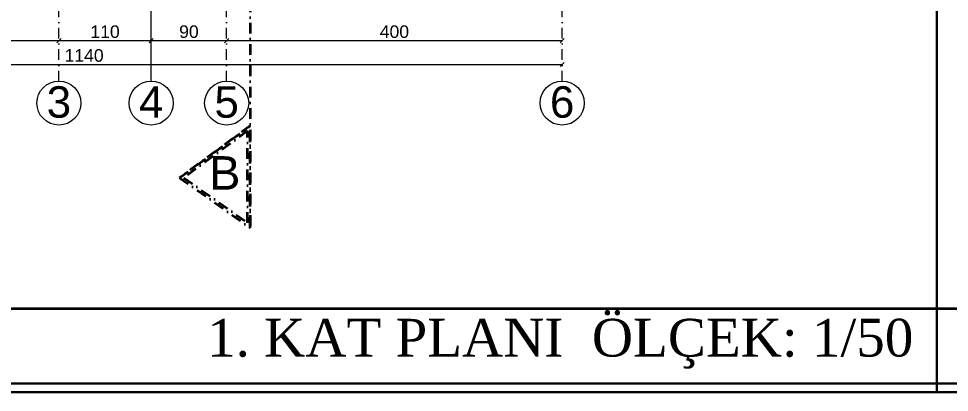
# Model space of a CAD drawing. Header units: millimetres. Extents: x 708 to 46452, y -4963 to 3960.
# Drawn here: x 15655 to 16765, y 1328 to 1774 of the extents above; entities that cross this region are included whole.
import ezdxf

# ---------------------------------------------------------------- set-up
doc = ezdxf.new("R2010")
doc.units = ezdxf.units.MM
for name, pattern in [('ACAD_ISO10W100', [18, 12, -3, 0, -3]), ('DASHDOT', [25.4, 12.7, -6.35, 0, -6.35]), ('DUZ', [0])]:
    doc.linetypes.add(name, pattern=pattern)
for name, color, linetype, lineweight in [('00_IC_OLCU', 139, 'Continuous', 20), ('AKS', 153, 'ACAD_ISO10W100', 20), ('aks ve noktalılar', 129, 'DASHDOT', 13), ('görünüş1', 251, 'Continuous', 35), ('kesit çizgisi', 4, 'DASHDOT', 35), ('ROL_DIK', 150, 'Continuous', 0), ('Çerçeve', 8, 'Continuous', 30), ('ölçü yatay', 150, 'DUZ', 18)]:
    doc.layers.add(name, color=color, linetype=linetype, lineweight=lineweight)
doc.styles.add('arial_1_18', font='arial.ttf', dxfattribs={"height": 0.2})
doc.styles.add('GENERATED_STYLE_2', font='times.ttf')
doc.styles.add('mimari altlik$0$194_PTB_WET_B1$0$Standard', font='arial.ttf')
doc.styles.get("Standard").update_dxf_attribs({"font": 'arial.ttf'})
doc.dimstyles.new('ALP_OLCU', dxfattribs={"dimscale": 0, "dimtxt": 15, "dimasz": 5, "dimexe": 0.18, "dimexo": 0.06, "dimgap": 3, "dimtad": 1, "dimdec": 0, "dimrnd": 0.1, "dimzin": 9, "dimdsep": 46, "dimtxsty": 'Standard', "dimblk": 'OBLIQUE', "dimcen": 0, "dimse1": 1, "dimse2": 1, "dimclrd": 256, "dimclre": 256, "dimclrt": 53, "dimadec": 0, "dimazin": 0, "dimtfac": 1, "dimtdec": 0, "dimtix": 1, "dimtmove": 1, "dimatfit": 3, "dimldrblk": 'ARCHTICK', "dimfxl": 0.18, "dimtolj": 1, "dimlwd": -1, "dimarcsym": 0})

# ---------------------------------------------------------------- blocks, each defined once
blk = doc.blocks.new('_Oblique')
at = {"color": 0, "linetype": 'ByBlock', "lineweight": -2}
blk.add_line((-0.5, -0.5), (0.5, 0.5), dxfattribs=at)
blk = doc.blocks.new('*D719')
at = {"layer": '00_IC_OLCU', "transparency": 16777216}
blk.add_line((15162.8, 1719), (16302.8, 1719), dxfattribs=at)
at = {"layer": 'Defpoints', "color": 0, "transparency": 16777216}
for p in [(16302.8, 2133.3), (15162.8, 2048.3), (16302.8, 1719)]:
    blk.add_point(p, dxfattribs=at)
at = {"layer": '00_IC_OLCU', "transparency": 16777216, "xscale": 5, "yscale": 5, "zscale": 5, "rotation": 180}
blk.add_blockref('_Oblique', (15162.8, 1719), dxfattribs=at)
at = {"layer": '00_IC_OLCU', "transparency": 16777216, "xscale": 5, "yscale": 5, "zscale": 5}
blk.add_blockref('_Oblique', (16302.8, 1719), dxfattribs=at)
at = {"layer": '00_IC_OLCU', "color": 53, "transparency": 16777216, "insert": (15732.8, 1729.7), "char_height": 15, "attachment_point": 5}
blk.add_mtext('\\A1;1140', dxfattribs=at)
blk = doc.blocks.new('_ArchTick')
at = {"color": 0, "linetype": 'ByBlock', "const_width": 0.15}
blk.add_lwpolyline([(-0.5, -0.5), (0.5, 0.5)], dxfattribs=at)
blk = doc.blocks.new('*D722')
at = {"layer": '00_IC_OLCU', "transparency": 16777216}
blk.add_line((15452.8, 1747.5), (15702.8, 1747.5), dxfattribs=at)
at = {"layer": 'Defpoints', "color": 0, "transparency": 16777216}
for p in [(15452.8, 1747.5), (15702.8, 1747.5), (15702.8, 1747.5)]:
    blk.add_point(p, dxfattribs=at)
at = {"layer": '00_IC_OLCU', "transparency": 16777216, "xscale": 5, "yscale": 5, "zscale": 5, "rotation": 180}
blk.add_blockref('_Oblique', (15452.8, 1747.5), dxfattribs=at)
at = {"layer": '00_IC_OLCU', "transparency": 16777216, "xscale": 5, "yscale": 5, "zscale": 5}
blk.add_blockref('_Oblique', (15702.8, 1747.5), dxfattribs=at)
at = {"layer": '00_IC_OLCU', "color": 53, "transparency": 16777216, "insert": (15577.8, 1758.1), "char_height": 15, "attachment_point": 5}
blk.add_mtext('\\A1;250', dxfattribs=at)
blk = doc.blocks.new('*D723')
at = {"layer": '00_IC_OLCU', "transparency": 16777216}
blk.add_line((15702.8, 1747.5), (15812.8, 1747.5), dxfattribs=at)
at = {"layer": 'Defpoints', "color": 0, "transparency": 16777216}
for p in [(15702.8, 1747.5), (15812.8, 1747.5), (15812.8, 1719)]:
    blk.add_point(p, dxfattribs=at)
at = {"layer": '00_IC_OLCU', "transparency": 16777216, "xscale": 5, "yscale": 5, "zscale": 5, "rotation": 180}
blk.add_blockref('_Oblique', (15702.8, 1747.5), dxfattribs=at)
at = {"layer": '00_IC_OLCU', "transparency": 16777216, "xscale": 5, "yscale": 5, "zscale": 5}
blk.add_blockref('_Oblique', (15812.8, 1747.5), dxfattribs=at)
at = {"layer": '00_IC_OLCU', "color": 53, "transparency": 16777216, "insert": (15757.8, 1758.1), "char_height": 15, "attachment_point": 5}
blk.add_mtext('\\A1;110', dxfattribs=at)
blk = doc.blocks.new('*D724')
at = {"layer": '00_IC_OLCU', "transparency": 16777216}
blk.add_line((15812.8, 1747.5), (15902.8, 1747.5), dxfattribs=at)
at = {"layer": 'Defpoints', "color": 0, "transparency": 16777216}
for p in [(15902.8, 1747.5), (15902.8, 1747.5), (15812.8, 1719)]:
    blk.add_point(p, dxfattribs=at)
at = {"layer": '00_IC_OLCU', "transparency": 16777216, "xscale": 5, "yscale": 5, "zscale": 5, "rotation": 180}
blk.add_blockref('_Oblique', (15812.8, 1747.5), dxfattribs=at)
at = {"layer": '00_IC_OLCU', "transparency": 16777216, "xscale": 5, "yscale": 5, "zscale": 5}
blk.add_blockref('_Oblique', (15902.8, 1747.5), dxfattribs=at)
at = {"layer": '00_IC_OLCU', "color": 53, "transparency": 16777216, "insert": (15857.8, 1758.1), "char_height": 15, "attachment_point": 5}
blk.add_mtext('\\A1;90', dxfattribs=at)
blk = doc.blocks.new('*D725')
at = {"layer": '00_IC_OLCU', "transparency": 16777216}
blk.add_line((15902.8, 1747.5), (16302.8, 1747.5), dxfattribs=at)
at = {"layer": 'Defpoints', "color": 0, "transparency": 16777216}
for p in [(15902.8, 1747.5), (16302.8, 1747.5), (16302.8, 1747.5)]:
    blk.add_point(p, dxfattribs=at)
at = {"layer": '00_IC_OLCU', "transparency": 16777216, "xscale": 5, "yscale": 5, "zscale": 5, "rotation": 180}
blk.add_blockref('_Oblique', (15902.8, 1747.5), dxfattribs=at)
at = {"layer": '00_IC_OLCU', "transparency": 16777216, "xscale": 5, "yscale": 5, "zscale": 5}
blk.add_blockref('_Oblique', (16302.8, 1747.5), dxfattribs=at)
at = {"layer": '00_IC_OLCU', "color": 53, "transparency": 16777216, "insert": (16102.8, 1758.1), "char_height": 15, "attachment_point": 5}
blk.add_mtext('\\A1;400', dxfattribs=at)
blk = doc.blocks.new('RERG')
at = {"layer": '00_IC_OLCU'}
for base, p1, p2, picture, middle in [((16302.8, 1719), (15162.8, 2048.3), (16302.8, 2133.3), '*D719', (15732.8, 1729.7)), ((15702.8, 1747.5), (15452.8, 1747.5), (15702.8, 1747.5), '*D722', (15577.8, 1758.1)), ((15812.8, 1747.5), (15702.8, 1747.5), (15812.8, 1719), '*D723', (15757.8, 1758.1)), ((15902.8, 1747.5), (15812.8, 1719), (15902.8, 1747.5), '*D724', (15857.8, 1758.1)), ((16302.8, 1747.5), (15902.8, 1747.5), (16302.8, 1747.5), '*D725', (16102.8, 1758.1))]:
    dim = blk.add_linear_dim(base=base, p1=p1, p2=p2, dimstyle='ALP_OLCU', override={"dimscale": 1}, dxfattribs=at)
    dim.commit()
    dim.dimension.update_dxf_attribs({"geometry": picture, "text_midpoint": middle})

msp = doc.modelspace()

# ---------------------------------------------------------------- linework, layer by layer
at = {"layer": '00_IC_OLCU'}
msp.add_lwpolyline([(15812.776, 1698.934), (15812.776, 3688.783)], dxfattribs=at)
at = {"layer": 'AKS', "color": 30, "linetype": 'Continuous', "lineweight": 5}
for centre in [(15702.776, 1672.97), (15812.776, 1672.97), (15902.776, 1672.97), (16302.776, 1672.97)]:
    msp.add_circle(centre, 26.25, dxfattribs=at)
at = {"layer": 'aks ve noktalılar'}
for points in [[(15702.776, 1698.934), (15702.776, 3688.783)], [(15902.776, 1698.934), (15902.776, 3688.783)], [(16302.776, 1698.934), (16302.776, 3688.783)]]:
    msp.add_lwpolyline(points, dxfattribs=at)
at = {"layer": 'görünüş1'}
msp.add_line((10275.445, 1427.974), (34041.726, 1427.974), dxfattribs=at)
at = {"layer": 'kesit çizgisi', "lineweight": 35}
for p, q in [((15930.811, 3757.723), (15930.811, 1524.286)), ((15846.64, 1583.897), (15930.811, 1645.772))]:
    msp.add_line(p, q, dxfattribs=at)
msp.add_lwpolyline([(15930.811, 1524.286), (15930.811, 1645.772), (15846.64, 1583.897), (15930.811, 1524.286)], dxfattribs=at)
msp.add_lwpolyline([(15927.811, 1530.087), (15927.811, 1639.843), (15851.767, 1583.942)], close=True, dxfattribs=at)
at = {"layer": 'Çerçeve'}
for p, q in [((16749.584, 1328.081), (16749.584, 3958.843)), ((3680.496, 1338.558), (20864.937, 1338.558)), ((6228.153, 1327.81), (20864.937, 1328.367))]:
    msp.add_line(p, q, dxfattribs=at)

# ---------------------------------------------------------------- block references
at = {"layer": 'ölçü yatay'}
msp.add_blockref('RERG', (0, 0), dxfattribs=at)

# ---------------------------------------------------------------- texts
at = {"layer": 'AKS', "color": 30, "linetype": 'Continuous', "lineweight": 5, "style": 'arial_1_18'}
for s, p in [('3', (15688.209, 1655.528)), ('4', (15798.209, 1655.528)), ('5', (15888.209, 1655.528)), ('6', (16288.209, 1655.528))]:
    msp.add_text(s, height=37.5, dxfattribs=at).set_placement(p)
at = {"layer": 'kesit çizgisi', "lineweight": 35, "insert": (15919.249, 1609.644), "char_height": 40, "attachment_point": 3, "style": 'mimari altlik$0$194_PTB_WET_B1$0$Standard'}
msp.add_mtext_dynamic_manual_height_columns('B', width=458.16563, gutter_width=200, heights=[0], dxfattribs=at)
at = {"layer": 'ROL_DIK', "color": 0, "lineweight": 40, "insert": (15794.548, 1415.587), "char_height": 45, "attachment_point": 1, "style": 'GENERATED_STYLE_2'}
msp.add_mtext('     1. KAT PLANI  ÖLÇEK: 1/50', dxfattribs=at)

doc.saveas('drawing.dxf')
